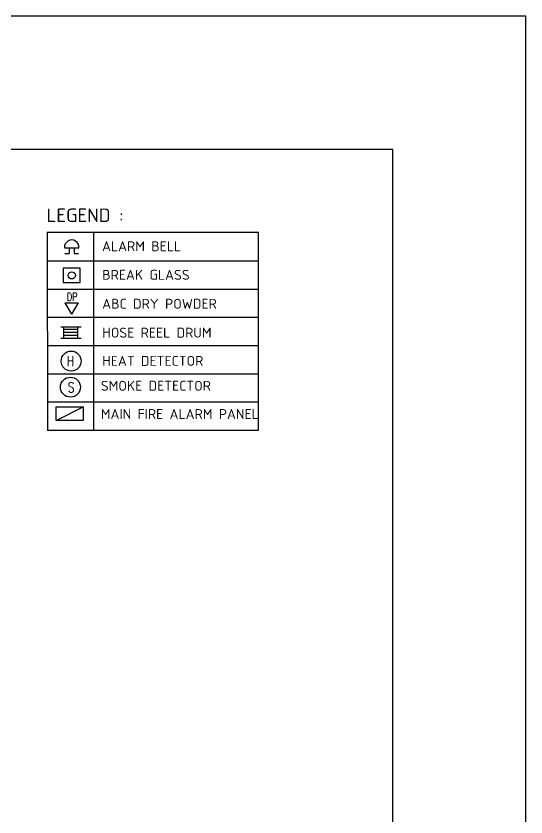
# Model space of a CAD drawing. Extents: x 134044 to 2458691, y -1196082 to 3409924.
# Drawn here: x 135283.4 to 135398.2, y 153378.2 to 153558.3 of the extents above; entities that cross this region are included whole.
import ezdxf
from ezdxf.enums import TextEntityAlignment as Align

# ---------------------------------------------------------------- set-up
doc = ezdxf.new("R2010")
doc.units = 0
doc.layers.get('0').update_dxf_attribs({"linetype": 'CONTINUOUS'})
for name, color, linetype in [('ESCAPE_LINE', 80, 'CONTINUOUS'), ('EXIST_ROAD', 6, 'CONTINUOUS'), ('FAPOINT', 1, 'CONTINUOUS'), ('FIRE', 160, 'CONTINUOUS'), ('NAMA_TEMPAT', 6, 'CONTINUOUS'), ('Z-VIEWPORTS', 7, 'CONTINUOUS')]:
    doc.layers.add(name, color=color, linetype=linetype)
doc.styles.add('ISOC', font='isocpeur.ttf')
doc.styles.add('PLOT02__REVB$0$NARROW', font='SIMPLEX', dxfattribs={"width": 0.75})
doc.styles.add('TEXT', font='romans.shx', dxfattribs={"width": 0.8})

msp = doc.modelspace()

# ---------------------------------------------------------------- linework, layer by layer
at = {"color": 7, "linetype": 'BYBLOCK'}
for p, q in [((135338.039, 153509.602, 0.257), (135290.481, 153509.602, 0.257)), ((135290.481, 153509.602, 0.257), (135290.485, 153465.185, -0.638)), ((135338.041, 153465.185, 0.078), (135338.039, 153509.602, 0.244))]:
    msp.add_line(p, q, dxfattribs=at)
at = {"linetype": 'BYBLOCK'}
for p, q in [((135300.846, 153509.602, 0.129), (135300.854, 153465.185, -0.39)), ((135290.481, 153503.257, 0.129), (135338.039, 153503.257, 0.22)), ((135290.481, 153496.912, 0.001), (135338.04, 153496.912, 0.182)), ((135290.481, 153490.566, -0.127), (135338.04, 153490.566, 0.145)), ((135290.481, 153484.221, -0.255), (135338.04, 153484.221, 0.112)), ((135290.481, 153477.876, -0.383), (135338.041, 153477.876, 0.069)), ((135290.481, 153471.53, -0.511), (135338.041, 153471.53, 0.03)), ((135290.481, 153465.185, -0.477), (135338.041, 153465.185, 0.063))]:
    msp.add_line(p, q, dxfattribs=at)
at = {"color": 1, "linetype": 'BYBLOCK'}
msp.add_line((135292.441, 153467.34, 1.731), (135298.566, 153470.39, 1.731), dxfattribs=at)
msp.add_line((135292.441, 153467.34, 1.731), (135298.566, 153470.39, 1.731), dxfattribs=at)
at = {"color": 1}
msp.add_circle((135295.84, 153480.709, -0.401), 2.243, dxfattribs=at)
at = {"color": 1, "linetype": 'BYBLOCK'}
msp.add_circle((135295.679, 153474.846, 0.07), 2.25, dxfattribs=at)
at = {"layer": 'ESCAPE_LINE', "color": 0}
msp.add_lwpolyline([(134608.229, 153168.329), (135368.229, 153168.329), (135368.229, 153528.329), (134608.229, 153528.329)], close=True, dxfattribs=at)
at = {"layer": 'FAPOINT', "color": 1, "linetype": 'BYBLOCK'}
for p, q in [((135294.353, 153506.174, 0.257), (135297.591, 153506.174, 0.257)), ((135295.366, 153506.174, 0.257), (135295.366, 153504.893, 0.257)), ((135296.522, 153506.174, 0.257), (135296.522, 153504.893, 0.257)), ((135294.396, 153504.893, 0.257), (135295.366, 153504.893, 0.257)), ((135296.522, 153504.893, 0.257), (135297.492, 153504.893, 0.257)), ((135293.535, 153488.444, 2973.849), (135298.108, 153488.444, 2973.849)), ((135294.216, 153485.861, 2973.849), (135294.216, 153488.444, 2973.849)), ((135294.216, 153487.914, 2973.849), (135297.368, 153487.914, 2973.849)), ((135297.368, 153485.861, 2973.849), (135297.368, 153488.444, 2973.849)), ((135294.216, 153487.248, 2973.849), (135297.368, 153487.248, 2973.849)), ((135294.216, 153486.527, 2973.849), (135297.368, 153486.527, 2973.849)), ((135293.535, 153485.861, 2973.849), (135298.108, 153485.861, 2973.849))]:
    msp.add_line(p, q, dxfattribs=at)
msp.add_lwpolyline([(135294.082, 153501.607), (135294.082, 153498.371), (135297.907, 153498.371), (135297.907, 153501.607)], close=True, dxfattribs=at)
msp.add_circle((135295.994, 153499.989, 0.257), 0.801, dxfattribs=at)
msp.add_arc((135295.972, 153506.339, 0.257), 1.619, 354.1719, 185.8281, dxfattribs=at)
at = {"layer": 'NAMA_TEMPAT', "color": 1, "linetype": 'BYBLOCK'}
for p, q in [((135294.441, 153493.837, 24608.595), (135295.941, 153491.298, 24608.595)), ((135294.441, 153493.837, 24608.595), (135297.441, 153493.837, 24608.595)), ((135297.441, 153493.837, 24608.595), (135295.941, 153491.298, 24608.595))]:
    msp.add_line(p, q, dxfattribs=at)
msp.add_lwpolyline([(135292.441, 153467.34), (135292.441, 153470.39), (135298.566, 153470.39), (135298.566, 153467.34)], close=True, dxfattribs=at)
msp.add_lwpolyline([(135292.441, 153467.34), (135292.441, 153470.39), (135298.566, 153470.39), (135298.566, 153467.34)], close=True, dxfattribs=at)
at = {"layer": 'Z-VIEWPORTS', "color": 0}
msp.add_lwpolyline([(134578.229, 153138.329), (135398.229, 153138.329), (135398.229, 153558.329), (134578.229, 153558.329)], close=True, dxfattribs=at)

# ---------------------------------------------------------------- texts
at = {"color": 1, "linetype": 'BYBLOCK', "style": 'PLOT02__REVB$0$NARROW', "width": 0.75}
for s, height, p in [('DP', 1.7647, (135294.9, 153494.292, 24608.595)), ('S', 2.255, (135295.12, 153473.676, 7592.591))]:
    msp.add_text(s, height=height, dxfattribs=at).set_placement(p)
at = {"layer": 'EXIST_ROAD', "color": 7, "linetype": 'BYBLOCK', "style": 'ISOC'}
msp.add_text('LEGEND :', height=3.0462, dxfattribs=at).set_placement((135298.979, 153511.983, 0.257), align=Align.CENTER)
for s, p in [('ALARM BELL', (135302.791, 153505.426, 0.221)), ('BREAK GLASS', (135302.826, 153498.997, 0.257)), ('ABC DRY POWDER', (135302.827, 153492.485, 0.257)), ('HOSE REEL DRUM', (135302.827, 153485.987, 0.385)), ('HEAT DETECTOR ', (135302.827, 153479.642, -0.401)), ('SMOKE DETECTOR', (135302.527, 153474.037, 1.614)), ('MAIN FIRE ALARM PANEL', (135302.527, 153467.692, 1.647))]:
    msp.add_text(s, height=2.2362, dxfattribs=at).set_placement(p)
at = {"layer": 'FIRE', "color": 1, "linetype": 'BYBLOCK', "style": 'TEXT', "width": 0.75}
msp.add_text('H', height=2.286, dxfattribs=at).set_placement((135294.915, 153479.569, 5.904))

doc.saveas('drawing.dxf')
